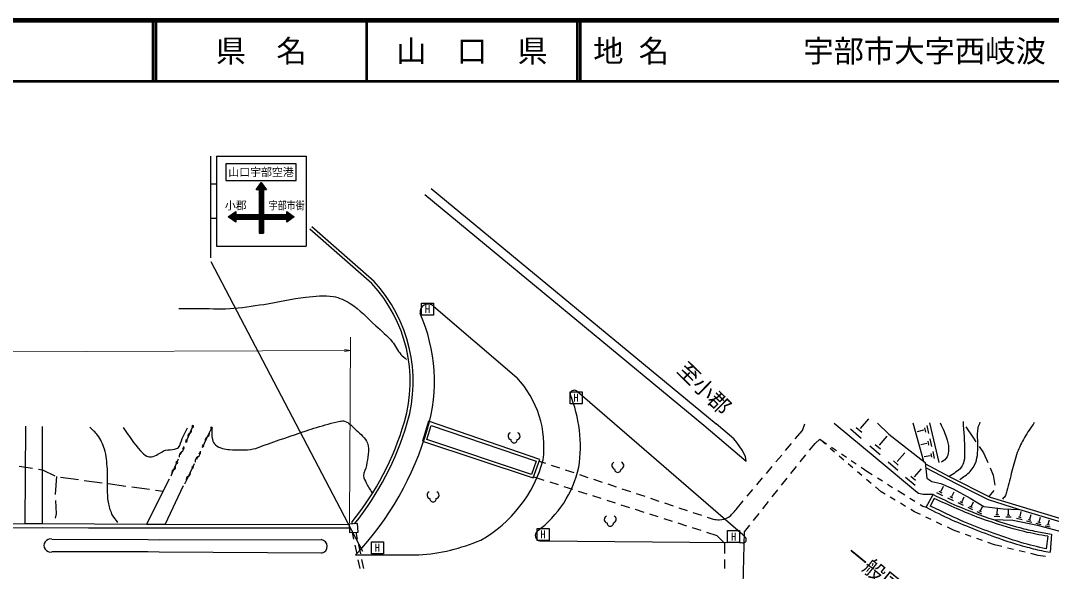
# Model space of a CAD drawing. Units: millimetres, scale not verified. Extents: x 40000 to 680000, y 20000 to 380000.
# Drawn here: x 275952 to 445934, y 289232 to 380000 of the extents above; entities that cross this region are included whole.
import ezdxf
from ezdxf.enums import TextEntityAlignment as Align

# ---------------------------------------------------------------- set-up
doc = ezdxf.new("R2010")
doc.units = ezdxf.units.MM
doc.header["$LTSCALE"] = 1000
for name, color, linetype, lineweight in [('M-BGD', 7, 'Continuous', 25), ('M-STR-HTXT', 7, 'Continuous', 13), ('M-STR-STRC', 7, 'Continuous', 25), ('M-TTL', 2, 'Continuous', 140), ('M-TTL-LINE', 7, 'Continuous', 50)]:
    doc.layers.add(name, color=color, linetype=linetype, lineweight=lineweight)
doc.layers.add('M-BMK-HTXT', color=7, linetype='Continuous')
doc.layers.add('M-TTL-TXT', color=7, linetype='Continuous')
doc.styles.add('ＭＳ ゴシック', font='')
doc.styles.get('ＭＳ ゴシック').set_extended_font_data('MS Gothic')

# ---------------------------------------------------------------- blocks, each defined once
blk = doc.blocks.new('open_arrow')
at = {"color": 0, "linetype": 'Continuous', "lineweight": -2}
blk.add_lwpolyline([(7.5, 1.25), (0, 0), (7.5, -1.25)], dxfattribs=at)

msp = doc.modelspace()

# ---------------------------------------------------------------- hatches: boundary and pattern name
at = {"layer": 'M-STR-STRC'}
h = msp.add_hatch(dxfattribs=at)
h.set_pattern_fill('USER', color=256, style=0, pattern_type=2)
h.set_pattern_definition([(45, (316004, 352115), (-141.421, 141.421), []), (45, (316004, 352254), (-141.421, 141.421), [])])
h.paths.add_polyline_path([(316004, 352115), (316497, 352115), (315634, 353348), (314770, 352115), (315264, 352115)])
h = msp.add_hatch(dxfattribs=at)
h.set_pattern_fill('USER', color=256, style=0, pattern_type=2)
h.set_pattern_definition([(45, (316004, 348043), (-141.421, 141.421), []), (45, (316004, 348183), (-141.421, 141.421), [])])
h.paths.add_polyline_path([(316004, 348043), (316004, 352115), (315264, 352115), (315264, 348043)])
h = msp.add_hatch(dxfattribs=at)
h.set_pattern_fill('USER', color=256, style=0, pattern_type=2)
h.set_pattern_definition([(45, (311439, 346810), (-141.421, 141.421), []), (45, (311439, 346949), (-141.421, 141.421), [])])
h.paths.add_polyline_path([(311439, 346810), (311439, 347303), (311439, 348043), (311439, 348537), (310206, 347673)])
h = msp.add_hatch(dxfattribs=at)
h.set_pattern_fill('USER', color=256, style=0, pattern_type=2)
h.set_pattern_definition([(45, (321062, 347673), (-141.421, 141.421), []), (45, (321062, 347813), (-141.421, 141.421), [])])
h.paths.add_polyline_path([(321062, 347673), (319828, 348537), (319828, 348043), (319828, 347303), (319828, 346810)])
h = msp.add_hatch(dxfattribs=at)
h.set_pattern_fill('USER', color=256, style=0, pattern_type=2)
h.set_pattern_definition([(45, (315264, 347303), (-141.421, 141.421), []), (45, (315264, 347443), (-141.421, 141.421), [])])
h.paths.add_polyline_path([(315264, 347303), (315264, 348043), (311439, 348043), (311439, 347303)])
h = msp.add_hatch(dxfattribs=at)
h.set_pattern_fill('USER', color=256, style=0, pattern_type=2)
h.set_pattern_definition([(45, (316004, 347303), (-141.42, 141.42), []), (45, (316004, 347443), (-141.42, 141.42), [])])
h.paths.add_polyline_path([(316004, 347303), (316004, 348043), (315264, 348043), (315264, 347303)])
h = msp.add_hatch(dxfattribs=at)
h.set_pattern_fill('USER', color=256, style=0, pattern_type=2)
h.set_pattern_definition([(45, (316004, 344959), (-141.421, 141.421), []), (45, (316004, 345099), (-141.421, 141.421), [])])
h.paths.add_polyline_path([(316004, 344959), (316004, 347303), (315264, 347303), (315264, 344959)])
h = msp.add_hatch(dxfattribs=at)
h.set_pattern_fill('USER', color=256, style=0, pattern_type=2)
h.set_pattern_definition([(45, (319828, 347303), (-141.421, 141.421), []), (45, (319828, 347443), (-141.421, 141.421), [])])
h.paths.add_polyline_path([(319828, 347303), (319828, 348043), (316004, 348043), (316004, 347303)])

# ---------------------------------------------------------------- linework, layer by layer
at = {"layer": 'M-BGD'}
for p, q in [((343651, 352349), (390637, 313523)), ((342627, 351339), (388597, 313353)), ((333883, 336659), (323639, 345627)), ((334231, 337018), (323968, 346003)), ((342065, 331477), (342065, 333451)), ((342065, 333451), (344039, 333451)), ((344039, 333451), (344039, 331477)), ((344039, 331477), (342065, 331477)), ((344039, 332938), (357788, 321191)), ((366556, 316850), (366556, 318823)), ((366556, 318823), (368530, 318823)), ((395073, 295233), (367795, 318823)), ((368530, 318823), (368530, 316850)), ((368530, 316850), (366556, 316850)), ((276684, 297065), (276790, 313178)), ((279564, 297054), (279543, 313125)), ((304372, 313200), (304145, 312682)), ((307492, 312953), (306947, 311823)), ((343194, 314007), (342227, 310667)), ((342924, 310990), (343640, 313297)), ((361553, 307676), (343194, 314007)), ((343640, 313297), (360959, 307370)), ((388597, 313353), (395600, 307370)), ((393561, 311075), (390637, 313523)), ((404864, 312452), (405272, 313540)), ((417205, 307701), (410116, 313599)), ((414659, 312106), (413761, 312880)), ((414468, 312792), (415817, 314355)), ((417239, 313684), (419142, 311849)), ((423082, 313723), (424849, 307399)), ((425012, 312865), (425161, 312192)), ((425372, 313298), (425669, 311951)), ((425852, 313689), (427399, 307178)), ((431809, 313040), (433085, 311209)), ((304145, 312682), (303150, 310424)), ((306947, 311823), (305877, 309600)), ((394070, 310463), (393561, 311075)), ((403690, 311053), (404864, 312452)), ((414591, 311120), (412796, 312669)), ((417564, 310005), (418848, 311491)), ((419142, 311849), (424378, 307701)), ((424869, 312481), (423784, 312242)), ((425883, 311082), (426160, 309824)), ((433085, 311209), (433496, 310607)), ((302832, 309702), (302673, 309340)), ((342227, 310667), (360483, 304667)), ((360211, 305177), (342924, 310990)), ((394954, 309205), (394070, 310463)), ((402104, 309163), (403056, 310297)), ((406072, 309202), (406972, 310327)), ((406972, 310327), (407754, 311007)), ((407754, 311007), (408695, 310202)), ((407754, 311007), (408855, 310260)), ((409445, 309560), (410195, 308919)), ((409672, 309706), (410489, 309152)), ((417681, 308415), (415974, 309888)), ((417746, 309352), (416892, 310089)), ((425414, 310319), (424401, 310095)), ((425547, 310678), (425686, 310049)), ((434052, 309791), (434750, 308767)), ((301957, 307715), (300963, 305456)), ((302434, 308798), (302275, 308437)), ((305107, 308000), (304935, 307644)), ((305535, 308889), (305364, 308533)), ((360483, 304667), (361553, 307676)), ((395464, 308186), (394954, 309205)), ((395600, 307370), (395464, 308186)), ((400518, 307273), (401470, 308407)), ((404531, 307275), (405456, 308431)), ((410944, 308277), (411694, 307635)), ((411306, 308598), (412123, 308045)), ((423511, 302432), (417205, 307701)), ((420520, 307344), (421740, 308757)), ((424378, 307701), (425126, 307157)), ((425923, 308300), (424977, 308092)), ((426047, 308635), (426176, 308048)), ((426361, 309012), (426619, 307838)), ((434750, 308767), (435442, 307191)), ((275703, 306547), (277901, 306230)), ((278878, 306089), (279552, 305992)), ((279552, 305992), (281597, 304985)), ((304593, 306932), (303523, 304709)), ((360959, 307370), (360211, 305177)), ((361485, 307404), (362483, 307071)), ((363419, 306758), (364823, 306290)), ((365759, 305977), (367163, 305509)), ((398932, 305383), (399884, 306517)), ((402991, 305348), (403915, 306504)), ((412444, 306994), (413194, 306352)), ((412940, 307491), (413756, 306937)), ((414573, 306383), (415675, 305636)), ((420631, 305832), (419008, 307233)), ((420692, 306723), (419881, 307424)), ((423341, 304804), (424501, 306148)), ((425126, 307157), (425398, 304573)), ((425160, 306928), (429099, 304850)), ((430395, 303622), (425215, 306305)), ((435839, 306288), (436359, 305104)), ((281874, 304849), (281641, 301941)), ((282542, 304743), (285476, 304347)), ((296694, 296969), (300497, 304497)), ((300963, 305456), (300735, 304939)), ((303523, 304709), (302979, 303579)), ((360568, 304820), (362258, 304279)), ((368100, 305196), (369504, 304728)), ((370440, 304415), (371844, 303947)), ((397346, 303493), (398298, 304627)), ((401450, 303421), (402374, 304577)), ((413944, 305710), (414694, 305069)), ((415444, 304427), (416194, 303785)), ((415675, 305636), (416406, 305178)), ((417242, 304654), (418078, 304130)), ((423447, 303367), (421904, 304698)), ((423505, 304214), (422734, 304880)), ((425398, 304573), (426231, 304047)), ((429099, 304850), (435813, 301467)), ((436359, 305104), (436607, 303455)), ((286454, 304215), (289389, 303820)), ((290367, 303688), (293301, 303292)), ((294279, 303160), (297213, 302764)), ((298191, 302633), (299468, 302460)), ((299785, 296969), (302809, 303375)), ((363198, 303978), (364608, 303527)), ((365548, 303226), (366958, 302775)), ((372781, 303634), (374185, 303165)), ((375121, 302853), (376525, 302384)), ((395760, 301603), (396711, 302737)), ((399909, 301493), (400833, 302650)), ((416943, 303144), (417885, 302338)), ((418915, 303606), (419751, 303082)), ((426231, 304047), (427726, 303690)), ((427726, 303690), (429715, 302840)), ((427744, 302424), (428140, 303292)), ((429715, 302840), (432554, 301293)), ((435579, 301038), (430395, 303622)), ((436428, 302570), (435594, 301577)), ((281641, 301941), (281644, 301897)), ((281695, 300912), (281808, 298723)), ((367898, 302474), (369308, 302023)), ((370248, 301722), (371658, 301271)), ((372598, 300970), (374008, 300519)), ((377462, 302072), (378866, 301603)), ((379802, 301291), (381206, 300822)), ((418498, 301970), (417885, 302338)), ((420191, 300955), (419345, 301463)), ((420587, 302558), (421318, 302100)), ((421318, 302100), (421760, 301827)), ((422599, 301306), (423437, 300786)), ((424038, 302058), (423511, 302432)), ((424769, 301888), (424038, 302058)), ((426451, 301879), (424769, 301888)), ((425262, 299789), (426451, 301879)), ((426604, 301216), (425942, 299984)), ((428011, 301707), (427027, 302157)), ((427915, 302148), (427423, 302372)), ((429771, 300884), (428850, 301305)), ((429681, 301296), (429220, 301507)), ((429521, 301555), (429891, 302367)), ((431196, 300736), (431542, 301495)), ((432554, 301293), (434814, 299916)), ((440543, 299423), (435579, 301038)), ((435813, 301467), (449496, 297354)), ((374948, 300218), (376358, 299767)), ((377298, 299466), (378708, 299015)), ((382142, 300510), (383547, 300041)), ((384483, 299729), (385887, 299260)), ((393951, 299449), (395125, 300847)), ((398368, 299566), (399293, 300723)), ((421884, 299940), (421038, 300448)), ((423345, 299065), (422731, 299433)), ((424276, 300266), (424718, 299993)), ((424718, 299993), (425262, 299789)), ((431430, 300108), (430568, 300502)), ((431345, 300494), (430915, 300691)), ((432994, 299377), (432189, 299745)), ((432915, 299737), (432513, 299921)), ((432775, 299963), (433099, 300672)), ((434395, 299023), (434020, 299195)), ((434265, 299235), (434567, 299897)), ((434814, 299916), (435732, 299797)), ((435732, 299797), (437993, 299542)), ((436994, 298714), (437022, 299529)), ((437993, 299542), (440543, 299423)), ((438851, 298609), (438877, 299375)), ((449756, 296669), (440543, 299423)), ((281808, 298723), (281634, 297974)), ((379648, 298714), (381058, 298263)), ((381998, 297962), (383408, 297511)), ((386823, 298948), (388228, 298479)), ((389164, 298167), (390161, 297834)), ((396827, 297639), (397752, 298796)), ((424325, 298602), (423345, 299065)), ((426110, 297759), (425218, 298180)), ((434469, 298687), (433717, 299030)), ((436378, 297757), (439557, 297655)), ((437445, 298232), (436512, 298263)), ((437222, 298550), (436756, 298566)), ((439275, 298156), (438398, 298185)), ((439065, 298455), (438627, 298470)), ((439557, 297655), (443653, 296822)), ((441114, 297702), (440187, 297938)), ((440961, 298070), (440497, 298188)), ((440768, 298283), (440972, 299085)), ((442714, 297285), (441825, 297511)), ((442567, 297638), (442123, 297751)), ((442382, 297843), (442578, 298612)), ((443935, 297419), (444122, 298156)), ((445428, 297012), (445607, 297718)), ((276684, 297065), (258284, 296927)), ((279490, 296387), (268098, 296323)), ((279564, 297054), (276684, 297065)), ((287155, 296345), (279490, 296387)), ((296694, 296969), (279564, 297054)), ((330161, 296366), (287155, 296345)), ((299785, 296969), (296694, 296969)), ((330125, 296906), (299785, 296969)), ((331525, 297118), (330117, 297022)), ((330117, 297022), (330212, 295614)), ((330608, 297055), (330643, 297400)), ((331215, 297097), (331222, 297164)), ((331620, 295709), (331525, 297118)), ((361120, 294329), (361120, 296303)), ((361120, 296303), (363094, 296303)), ((363094, 296303), (363094, 294329)), ((384348, 297210), (385758, 296759)), ((386698, 296458), (388108, 296007)), ((392540, 293974), (392540, 295948)), ((392540, 295948), (394513, 295948)), ((394513, 295948), (394513, 293974)), ((395311, 295743), (396211, 296868)), ((427895, 296916), (427002, 297337)), ((429768, 296032), (428787, 296495)), ((430836, 295647), (429768, 296032)), ((444253, 296884), (443400, 297101)), ((443653, 296822), (448090, 295650)), ((444112, 297223), (443686, 297331)), ((445733, 296499), (444915, 296707)), ((445597, 296823), (445189, 296927)), ((281110, 294555), (296980, 294471)), ((296980, 294471), (298832, 294439)), ((298832, 294439), (325543, 294471)), ((330212, 295614), (331620, 295709)), ((330630, 295642), (330866, 294532)), ((331224, 295683), (331464, 294552)), ((333795, 292138), (333795, 294112)), ((333795, 294112), (335769, 294112)), ((335769, 294112), (335769, 292138)), ((363094, 294329), (361120, 294329)), ((361579, 294263), (392540, 293974)), ((389048, 295706), (390739, 295165)), ((390739, 295165), (392031, 293856)), ((395107, 286972), (395311, 295743)), ((432693, 294979), (431765, 295313)), ((434551, 294311), (433622, 294645)), ((445345, 295012), (445056, 292930)), ((445931, 295352), (445710, 292403)), ((296958, 292438), (281099, 292438)), ((298811, 292406), (296958, 292438)), ((325586, 292248), (298811, 292406)), ((331071, 293567), (331378, 292118)), ((331669, 293586), (331976, 292138)), ((392031, 293856), (392031, 292191)), ((394513, 293974), (392540, 293974)), ((436548, 293593), (435479, 293977)), ((437746, 293306), (436548, 293593)), ((439666, 292846), (438706, 293076)), ((441585, 292386), (440626, 292616)), ((331185, 291936), (341623, 291936)), ((331583, 291153), (331890, 289705)), ((332181, 291173), (332488, 289724)), ((335769, 292138), (333795, 292138)), ((392031, 291204), (392031, 289723)), ((443744, 291869), (442545, 292156)), ((444960, 291691), (443744, 291869))]:
    msp.add_line(p, q, dxfattribs=at)
for centre, radius, start, end in [((316450, 320537), 23744, 343.64509, 42.7616), ((316450, 320537), 24244, 343.64569, 42.7616), ((343150, 331941), 1336, 48.3235, 188.2741), ((316450, 320537), 27744, 343.64936, 23.83398), ((345551, 309808), 16713, 352.37502, 42.92935), ((345551, 309808), 22713, 351.33337, 22.36402), ((367247, 318399), 693, 37.73593, 175.80101), ((304334, 313113), 148, 360, 180), ((304334, 313113), 148, 180, 360), ((307439, 312844), 148, 360, 180), ((307439, 312844), 148, 180, 360), ((293693, 327165), 47447, 321.14672, 343.70327), ((293693, 327165), 47947, 321.14672, 343.70297), ((303938, 311553), 414, 106.22621, 206.2432), ((303707, 312349), 414, 286.22621, 26.2432), ((306993, 310820), 624, 113.9996, 194.58674), ((306485, 311960), 624, 293.9996, 14.58674), ((293693, 327165), 51447, 316.78203, 343.70105), ((356932, 311541), 591, 113.44836, 257.2818), ((357725, 311541), 591, 282.7182, 66.55164), ((302008, 309687), 896, 302.83622, 9.63319), ((303289, 310740), 148, 360, 180), ((303289, 310740), 148, 180, 360), ((306027, 309911), 148, 360, 180), ((306027, 309911), 148, 180, 360), ((357329, 310932), 527, 176.52859, 3.47141), ((302980, 308181), 896, 122.83622, 189.63319), ((305631, 307364), 896, 120.89468, 187.69166), ((304711, 308902), 896, 300.89468, 7.69166), ((301324, 305616), 414, 106.22621, 206.2432), ((301092, 306412), 414, 286.22621, 26.2432), ((301720, 307176), 148, 360, 180), ((301720, 307176), 148, 180, 360), ((304326, 306379), 148, 360, 180), ((304326, 306379), 148, 180, 360), ((341066, 313380), 21832, 299.52416, 344.6208), ((350462, 310337), 17982, 306.34891, 347.30435), ((374039, 306671), 591, 113.44836, 257.2818), ((374435, 306063), 527, 176.52859, 3.47141), ((374831, 306671), 591, 282.7182, 66.55164), ((303880, 304354), 624, 113.9996, 194.58674), ((303372, 305494), 624, 293.9996, 14.58674), ((343572, 301801), 591, 113.44836, 257.2818), ((343968, 301193), 527, 176.52859, 3.47141), ((344365, 301801), 591, 282.7182, 66.55164), ((372790, 297806), 591, 113.44836, 257.2818), ((373582, 297806), 591, 282.7182, 66.55164), ((361721, 295166), 914, 131.07373, 261.06023), ((373186, 297197), 527, 176.52859, 3.47141), ((280879, 293498), 1082, 77.70941, 281.71764), ((325397, 293356), 1124, 279.64447, 82.53796), ((339533, 323127), 31262, 273.83282, 293.15252)]:
    msp.add_arc(centre, radius, start, end, dxfattribs=at)
for points, knots in [([(302025, 332574), (303033, 332573), (304042, 332575), (305051, 332573), (306843, 332568), (308638, 332441), (310427, 332547), (312316, 332658), (314189, 332969), (316062, 333242), (318382, 333580), (320664, 334183), (322998, 334410), (324497, 334555), (326033, 334805), (327514, 334532), (328501, 334350), (329442, 333910), (330295, 333383), (331880, 332405), (333144, 330981), (334517, 329722), (335450, 328866), (336427, 328045), (337243, 327076), (337786, 326432), (338113, 325623), (338669, 324990), (338940, 324681), (339281, 324442), (339587, 324168)], [0, 0, 0, 0, 1, 1, 1, 2, 2, 2, 3, 3, 3, 4, 4, 4, 5, 5, 5, 6, 6, 6, 7, 7, 7, 8, 8, 8, 9, 9, 9, 10, 10, 10, 10]), ([(292006, 297264), (291678, 297735), (291271, 298159), (291021, 298675), (290723, 299288), (290549, 299960), (290426, 300630), (290290, 301367), (290300, 302125), (290273, 302874), (290233, 303955), (290337, 305041), (290256, 306120), (290173, 307211), (290102, 308322), (289780, 309367), (289528, 310186), (289148, 310976), (288658, 311679), (288307, 312182), (287808, 312563), (287383, 313004)], [0, 0, 0, 0, 1, 1, 1, 2, 2, 2, 3, 3, 3, 4, 4, 4, 5, 5, 5, 6, 6, 6, 7, 7, 7, 7]), ([(292856, 312919), (293808, 311650), (294621, 310264), (295712, 309112), (296027, 308779), (296351, 308423), (296766, 308228), (296995, 308120), (297262, 308066), (297514, 308092), (297903, 308132), (298248, 308367), (298602, 308534), (299033, 308737), (299403, 309076), (299859, 309214), (300339, 309359), (300874, 309213), (301355, 309350), (301575, 309412), (301811, 309490), (301967, 309656), (302340, 310051), (302386, 310658), (302613, 311152), (302882, 311736), (303180, 312308), (303463, 312885)], [0, 0, 0, 0, 1, 1, 1, 2, 2, 2, 3, 3, 3, 4, 4, 4, 5, 5, 5, 6, 6, 6, 7, 7, 7, 8, 8, 8, 9, 9, 9, 9]), ([(307492, 312953), (307526, 312285), (307406, 311590), (307594, 310948), (307687, 310629), (307845, 310309), (308086, 310081), (308404, 309782), (308844, 309635), (309259, 309503), (309631, 309384), (310026, 309343), (310415, 309316), (311716, 309226), (313041, 309172), (314325, 309401), (314891, 309502), (315413, 309774), (315957, 309962), (318320, 310776), (320673, 311621), (323045, 312410), (323609, 312597), (324178, 312772), (324744, 312953)], [0, 0, 0, 0, 1, 1, 1, 2, 2, 2, 3, 3, 3, 4, 4, 4, 5, 5, 5, 6, 6, 6, 7, 7, 7, 8, 8, 8, 8]), ([(324744, 312953), (326045, 313291), (327317, 313763), (328645, 313967), (328883, 314004), (329138, 314076), (329368, 314003), (330139, 313761), (330701, 313078), (331285, 312520), (331972, 311865), (332820, 311248), (333130, 310350), (333527, 309198), (333170, 307902), (332985, 306697), (332894, 306105), (332487, 305560), (332515, 304961), (332534, 304549), (332771, 304175), (332949, 303804), (333215, 303248), (333576, 302743), (333889, 302212)], [0, 0, 0, 0, 1, 1, 1, 2, 2, 2, 3, 3, 3, 4, 4, 4, 5, 5, 5, 6, 6, 6, 7, 7, 7, 8, 8, 8, 8]), ([(427620, 313689), (428000, 312748), (428506, 311849), (428759, 310867), (428912, 310270), (429046, 309644), (428980, 309031), (428934, 308602), (428814, 308153), (428555, 307807), (428355, 307541), (428011, 307422), (427739, 307229)], [0, 0, 0, 0, 1, 1, 1, 2, 2, 2, 3, 3, 3, 4, 4, 4, 4]), ([(431360, 313927), (431450, 312283), (431647, 310643), (431632, 308997), (431627, 308458), (431643, 307906), (431513, 307382), (431424, 307028), (431296, 306667), (431071, 306380), (430559, 305724), (429756, 305360), (429099, 304850)], [0, 0, 0, 0, 1, 1, 1, 2, 2, 2, 3, 3, 3, 4, 4, 4, 4]), ([(430816, 304357), (431399, 304810), (432075, 305165), (432566, 305717), (432945, 306142), (433242, 306649), (433450, 307178), (433643, 307669), (433713, 308202), (433773, 308725), (433933, 310110), (433620, 311536), (433875, 312907), (433934, 313220), (434091, 313507), (434198, 313808)], [0, 0, 0, 0, 1, 1, 1, 2, 2, 2, 3, 3, 3, 4, 4, 4, 5, 5, 5, 5]), ([(443122, 313757), (442578, 312929), (441976, 312138), (441490, 311275), (441044, 310482), (440641, 309661), (440318, 308810), (439942, 307823), (439712, 306787), (439434, 305768), (439138, 304684), (438903, 303585), (438601, 302504), (438527, 302242), (438492, 301962), (438363, 301722), (438241, 301495), (438034, 301325), (437870, 301127)], [0, 0, 0, 0, 1, 1, 1, 2, 2, 2, 3, 3, 3, 4, 4, 4, 5, 5, 5, 6, 6, 6, 6]), ([(426451, 301879), (427755, 301270), (429037, 300613), (430361, 300052), (432338, 299215), (434347, 298452), (436378, 297757), (437810, 297268), (439259, 296828), (440721, 296440), (441643, 296195), (442576, 295996), (443509, 295803), (444313, 295636), (445124, 295502), (445931, 295352)], [0, 0, 0, 0, 1, 1, 1, 2, 2, 2, 3, 3, 3, 4, 4, 4, 5, 5, 5, 5]), ([(445345, 295012), (444047, 295267), (442735, 295455), (441452, 295777), (438994, 296395), (436567, 297145), (434186, 298012), (431608, 298951), (429132, 300148), (426604, 301216)], [0, 0, 0, 0, 1, 1, 1, 2, 2, 2, 3, 3, 3, 3]), ([(390161, 297834), (390495, 297800), (390829, 297703), (391164, 297732), (391691, 297777), (392238, 297887), (392694, 298157), (393211, 298463), (393532, 299018), (393951, 299449)], [0, 0, 0, 0, 1, 1, 1, 2, 2, 2, 3, 3, 3, 3]), ([(425262, 299789), (426667, 299106), (428051, 298378), (429477, 297740), (430763, 297166), (432075, 296655), (433387, 296143), (434851, 295570), (436318, 295002), (437806, 294494), (439053, 294068), (440310, 293672), (441580, 293321), (442484, 293071), (443398, 292853), (444316, 292658), (444778, 292560), (445246, 292488), (445710, 292403)], [0, 0, 0, 0, 1, 1, 1, 2, 2, 2, 3, 3, 3, 4, 4, 4, 5, 5, 5, 6, 6, 6, 6]), ([(445056, 292930), (443676, 293287), (442283, 293595), (440917, 294001), (439227, 294502), (437559, 295081), (435902, 295684), (434415, 296224), (432937, 296794), (431483, 297417), (429955, 298073), (428473, 298833), (426961, 299525), (426623, 299680), (426282, 299831), (425942, 299984)], [0, 0, 0, 0, 1, 1, 1, 2, 2, 2, 3, 3, 3, 4, 4, 4, 5, 5, 5, 5]), ([(394513, 293974), (394825, 293997), (395203, 293849), (395447, 294043), (395596, 294161), (395655, 294401), (395617, 294587), (395562, 294863), (395255, 295018), (395073, 295233)], [0, 0, 0, 0, 1, 1, 1, 2, 2, 2, 3, 3, 3, 3])]:
    msp.add_open_spline(points, degree=3, knots=knots, dxfattribs=at)
at = {"layer": 'M-STR-HTXT'}
for p, q in [((330371, 327814), (330201, 297235)), ((330359, 325612), (137087, 324992))]:
    msp.add_line(p, q, dxfattribs=at)
at = {"layer": 'M-STR-STRC'}
for p, q in [((307245, 357657), (307245, 340879)), ((308232, 357657), (308232, 342852)), ((308232, 357657), (323036, 357657)), ((323036, 357657), (323036, 342852)), ((307245, 353092), (308232, 353092)), ((314770, 352115), (315634, 353348)), ((316497, 352115), (314770, 352115)), ((315264, 352115), (315264, 344959)), ((315634, 353348), (316497, 352115)), ((316004, 352115), (316004, 344959)), ((310206, 347673), (311439, 348537)), ((311439, 348537), (311439, 346810)), ((319828, 346810), (319828, 348537)), ((319828, 348537), (321062, 347673)), ((307245, 347417), (308232, 347417)), ((311439, 346810), (310206, 347673)), ((311439, 348043), (319828, 348043)), ((311439, 347303), (319828, 347303)), ((321062, 347673), (319828, 346810)), ((315264, 344959), (316004, 344959)), ((308232, 342852), (323036, 342852)), ((332386, 292506), (307396, 340243))]:
    msp.add_line(p, q, dxfattribs=at)
msp.add_lwpolyline([(309774, 353639), (321420, 353639), (321420, 356402), (309774, 356402)], close=True, dxfattribs=at)
at = {"layer": 'M-TTL'}
msp.add_line((680000, 380000), (40000, 380000), dxfattribs=at)
at = {"layer": 'M-TTL-LINE'}
for p, q in [((297750, 380000), (297750, 370000)), ((298250, 380000), (298250, 370000)), ((333000, 380000), (333000, 370000)), ((367750, 380000), (367750, 370000)), ((368250, 380000), (368250, 370000)), ((40000, 370000), (680000, 370000))]:
    msp.add_line(p, q, dxfattribs=at)

# ---------------------------------------------------------------- block references
at = {"layer": 'M-STR-HTXT', "xscale": 133, "yscale": 133, "rotation": 180.2}
msp.add_blockref('open_arrow', (330359, 325612), dxfattribs=at)

# ---------------------------------------------------------------- texts
at = {"layer": 'M-BGD', "style": 'ＭＳ ゴシック'}
for p in [(343052, 332464), (367543, 317837), (362107, 295316), (393527, 294961), (334782, 293125)]:
    msp.add_text('H', height=1320, dxfattribs=at).set_placement(p, align=Align.MIDDLE_CENTER)
at = {"layer": 'M-BMK-HTXT', "style": 'ＭＳ ゴシック'}
for s, rotation, p in [('至小郡', 315.575, (387246, 317955)), ('一般国道190号', 320.818, (420207, 283965))]:
    msp.add_text(s, height=2566, rotation=rotation, dxfattribs=at).set_placement(p, align=Align.BOTTOM_CENTER)
at = {"layer": 'M-STR-STRC', "style": 'ＭＳ ゴシック'}
for s, p in [('山口宇部空港', (315597, 355020)), ('小郡', (311439, 349524))]:
    msp.add_text(s, height=1320, dxfattribs=at).set_placement(p, align=Align.MIDDLE_CENTER)
at = {"layer": 'M-STR-STRC', "style": 'ＭＳ ゴシック', "width": 0.8}
msp.add_text('宇部市街', height=1320, dxfattribs=at).set_placement((319828, 349524), align=Align.MIDDLE_CENTER)
at = {"layer": 'M-TTL-TXT', "style": 'ＭＳ ゴシック'}
for s, p in [('県\u3000名', (315625, 375000)), ('山\u3000口\u3000県', (350375, 375000))]:
    msp.add_text(s, height=3666, dxfattribs=at).set_placement(p, align=Align.MIDDLE_CENTER)
for s, p in [('地 名', (370380, 375000)), ('宇部市大字西岐波', (405024, 375000))]:
    msp.add_text(s, height=3666, dxfattribs=at).set_placement(p, align=Align.MIDDLE_LEFT)

doc.saveas('drawing.dxf')
